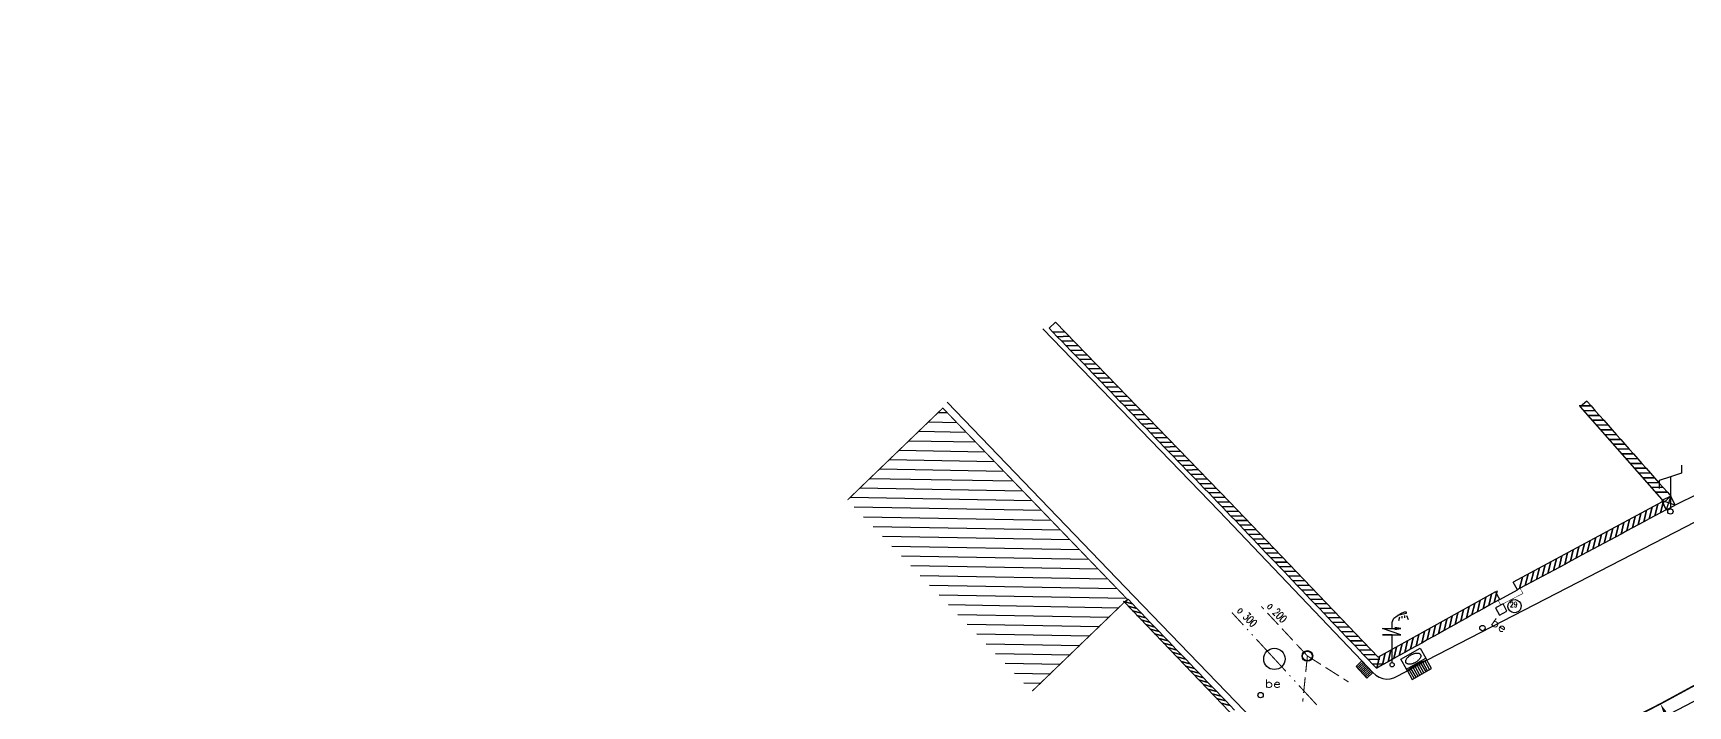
# Model space of a CAD drawing. Extents: x 329973 to 330360, y 136304 to 136475.
# Drawn here: x 330162.1 to 330224.2, y 136420.2 to 136445.4 of the extents above; entities that cross this region are included whole.
import ezdxf
from ezdxf.enums import TextEntityAlignment as Align

# ---------------------------------------------------------------- set-up
doc = ezdxf.new("R2010")
doc.units = 0
doc.header["$PDMODE"] = 2
doc.header["$PDSIZE"] = 0.1
for name, color, linetype in [('A-RESEAU-EAU', 5, 'Continuous'), ('TOP$BATI', 7, 'Continuous'), ('TOP$EAU', 7, 'Continuous'), ('TOP$MUR-CLOT', 7, 'Continuous'), ('TOP$PARCELLE', 7, 'Continuous'), ('TOP$PLUVIAL', 7, 'Continuous'), ('TOP$PTT-FT', 7, 'Continuous'), ('TOP$RECL', 7, 'Continuous'), ('TOP$SYMBDIV', 7, 'Continuous'), ('TOP$TOPO', 7, 'Continuous'), ('TOP$TXTNO', 7, 'Continuous'), ('TOP$VANNE', 7, 'Continuous'), ('TOP$VOIRIE', 7, 'Continuous')]:
    doc.layers.add(name, color=color, linetype=linetype)
doc.styles.add('NC1', font='SIMPLEX', dxfattribs={"width": 0.7, "height": 0.2})
doc.styles.add('NC2', font='SIMPLEX', dxfattribs={"width": 0.7, "height": 0.3})
doc.styles.get("Standard").update_dxf_attribs({"font": 'SIMPLEX'})
doc.dimstyles.get("Standard").update_dxf_attribs({"dimtxt": 0.18, "dimasz": 0.18, "dimexe": 0.18, "dimexo": 0.0625, "dimgap": 0.09, "dimtad": 0, "dimtih": 1, "dimtoh": 1, "dimdec": 4, "dimzin": 0, "dimdsep": 46, "dimtxsty": 'STANDARD', "dimcen": 0.09, "dimadec": 0, "dimazin": 0, "dimtfac": 1, "dimtdec": 4, "dimtofl": 0, "dimtmove": 0, "dimatfit": 3, "dimfxl": 1, "dimtolj": 1, "dimtzin": 0, "dimarcsym": 0})

# ---------------------------------------------------------------- blocks, each defined once
blk = doc.blocks.new('1S075')
at = {"color": 0}
blk.add_circle((0, 0), 0.1, dxfattribs=at)
at = {"color": 0, "width": 1.354839}
blk.add_text('be', height=0.3, dxfattribs=at).set_placement((0.16, 0.28), (0.76, 0.28), align=Align.FIT)
blk = doc.blocks.new('1S192')
at = {"color": 0}
blk.add_circle((0, 0), 0.4, dxfattribs=at)
blk = doc.blocks.new('1S098')
at = {"color": 0}
blk.add_line((0, 0), (0, 0), dxfattribs=at)
for radius in [0.2, 0.18]:
    blk.add_circle((0, 0), radius, dxfattribs=at)
blk = doc.blocks.new('1S060')
at = {"color": 0}
for p, q in [((0.22, 1.86), (0.32, 1.92)), ((0.52, 1.92), (0.26, 1.86)), ((0.32, 1.92), (0.46, 1.98)), ((0.46, 1.98), (0.5, 1.98)), ((0.5, 1.98), (0.52, 1.98)), ((0.52, 1.98), (0.52, 1.96)), ((0.52, 1.96), (0.52, 1.94)), ((0.52, 1.94), (0.52, 1.92)), ((0.32, 1.12), (-0.36, 1.36)), ((-0.36, 1.36), (0.32, 1.36)), ((0, 1.6), (0.02, 1.66)), ((0, 1.36), (0, 1.6)), ((0.02, 1.66), (0.06, 1.74)), ((0.06, 1.74), (0.14, 1.8)), ((0.32, 1.36), (0.1, 1.4)), ((0.1, 1.32), (0.32, 1.36)), ((0.14, 1.8), (0.22, 1.86)), ((0.26, 1.86), (0.2, 1.84)), ((0.28, 1.78), (0.24, 1.64)), ((0.36, 1.82), (0.36, 1.74)), ((0.46, 1.84), (0.46, 1.76)), ((0.54, 1.84), (0.6, 1.7)), ((0, 1.12), (-0.36, 1.12)), ((-0.36, 1.12), (0.32, 1.12)), ((0, 0.08), (0, 1.12))]:
    blk.add_line(p, q, dxfattribs=at)
blk.add_circle((0, 0), 0.08, dxfattribs=at)
blk = doc.blocks.new('1S059')
at = {"color": 0}
for p, q in [((0.16, 0.16), (-0.16, 0.16)), ((-0.16, 0.16), (-0.16, -0.16)), ((0, 0), (0, 0)), ((0.16, -0.16), (0.16, 0.16)), ((-0.16, -0.16), (0.16, -0.16))]:
    blk.add_line(p, q, dxfattribs=at)
blk = doc.blocks.new('1S041')
at = {"color": 0}
for p, q in [((0, 1.3), (-0.42, 1.16)), ((0.42, 1.44), (0, 1.3)), ((0, 1.3), (0, 0.1)), ((0.42, 1.74), (0.42, 1.44)), ((-0.42, 1.16), (-0.42, 0.86))]:
    blk.add_line(p, q, dxfattribs=at)
blk.add_circle((0, 0), 0.1, dxfattribs=at)
blk = doc.blocks.new('3S093')
at = {"color": 0}
for p, q in [((1, 1), (0, 1)), ((0, 1), (0, 0)), ((0.102222, 0), (0.102222, 1)), ((0.2, 1), (0.2, 0)), ((0.302222, 0), (0.302222, 1)), ((0.4, 1), (0.4, 0)), ((0.502222, 0), (0.502222, 1)), ((0.6, 1), (0.6, 0)), ((0.702222, 0), (0.702222, 1)), ((0.8, 1), (0.8, 0)), ((0.902222, 0), (0.902222, 1)), ((1, 0), (1, 1)), ((0, 0), (1, 0))]:
    blk.add_line(p, q, dxfattribs=at)
blk = doc.blocks.new('3S087')
at = {"color": 0}
for p, q in [((0, 0.148936), (0, 1)), ((0, 1), (1, 1)), ((0.18026, 0.741223), (0.196619, 0.762059)), ((0.196619, 0.762059), (0.214848, 0.781739)), ((0.214848, 0.781739), (0.234835, 0.80014)), ((0.234835, 0.80014), (0.256457, 0.817151)), ((0.256457, 0.817151), (0.279581, 0.832665)), ((0.279581, 0.832665), (0.304063, 0.846587)), ((0.304063, 0.846587), (0.329754, 0.858832)), ((0.329754, 0.858832), (0.356494, 0.869323)), ((0.356494, 0.869323), (0.384119, 0.877997)), ((0.384119, 0.877997), (0.412458, 0.884799)), ((0.412458, 0.884799), (0.441337, 0.889688)), ((0.441337, 0.889688), (0.470578, 0.892633)), ((0.470578, 0.892633), (0.5, 0.893617)), ((0.5, 0.893617), (0.529422, 0.892633)), ((0.529422, 0.892633), (0.558663, 0.889688)), ((0.558663, 0.889688), (0.587542, 0.884799)), ((0.587542, 0.884799), (0.615881, 0.877997)), ((0.615881, 0.877997), (0.643506, 0.869323)), ((0.643506, 0.869323), (0.670246, 0.858832)), ((0.670246, 0.858832), (0.695937, 0.846587)), ((0.695937, 0.846587), (0.720419, 0.832665)), ((0.720419, 0.832665), (0.743543, 0.817151)), ((0.743543, 0.817151), (0.765165, 0.80014)), ((0.765165, 0.80014), (0.785152, 0.781739)), ((0.785152, 0.781739), (0.803381, 0.762059)), ((0.803381, 0.762059), (0.81974, 0.741223)), ((1, 1), (1, 0.148936)), ((0, 0), (0, 0.148936)), ((0, 0.148936), (1, 0.148936)), ((0.125, 0.021277), (0, 0)), ((0, 0), (1, 0)), ((0.125, 0.574468), (0.126156, 0.599508)), ((0.126156, 0.549428), (0.125, 0.574468)), ((0.275, 0.06383), (0.125, 0.021277)), ((0.126156, 0.599508), (0.129617, 0.624394)), ((0.129617, 0.524542), (0.126156, 0.549428)), ((0.129617, 0.624394), (0.135361, 0.648972)), ((0.135361, 0.499964), (0.129617, 0.524542)), ((0.135361, 0.648972), (0.143354, 0.673091)), ((0.143354, 0.475846), (0.135361, 0.499964)), ((0.143354, 0.673091), (0.153545, 0.696601)), ((0.153545, 0.452335), (0.143354, 0.475846)), ((0.153545, 0.696601), (0.165873, 0.719359)), ((0.165873, 0.429578), (0.153545, 0.452335)), ((0.165873, 0.719359), (0.18026, 0.741223)), ((0.18026, 0.407713), (0.165873, 0.429578)), ((0.196619, 0.386877), (0.18026, 0.407713)), ((0.214848, 0.367197), (0.196619, 0.386877)), ((0.234835, 0.348796), (0.214848, 0.367197)), ((0.256457, 0.331785), (0.234835, 0.348796)), ((0.279581, 0.316271), (0.256457, 0.331785)), ((0.35, 0.085106), (0.275, 0.06383)), ((0.304063, 0.302349), (0.279581, 0.316271)), ((0.329754, 0.290104), (0.304063, 0.302349)), ((0.356494, 0.279613), (0.329754, 0.290104)), ((0.5, 0.085106), (0.35, 0.085106)), ((0.384119, 0.270939), (0.356494, 0.279613)), ((0.412458, 0.264137), (0.384119, 0.270939)), ((0.441337, 0.259248), (0.412458, 0.264137)), ((0.470578, 0.256303), (0.441337, 0.259248)), ((0.5, 0.255319), (0.470578, 0.256303)), ((0.5, 0.574468), (0.5, 0.574468)), ((0.529422, 0.256303), (0.5, 0.255319)), ((0.625, 0.085106), (0.5, 0.085106)), ((0.558663, 0.259248), (0.529422, 0.256303)), ((0.587542, 0.264137), (0.558663, 0.259248)), ((0.615881, 0.270939), (0.587542, 0.264137)), ((0.643506, 0.279613), (0.615881, 0.270939)), ((0.725, 0.06383), (0.625, 0.085106)), ((0.670246, 0.290104), (0.643506, 0.279613)), ((0.695937, 0.302349), (0.670246, 0.290104)), ((0.720419, 0.316271), (0.695937, 0.302349)), ((0.743543, 0.331785), (0.720419, 0.316271)), ((0.875, 0.021277), (0.725, 0.06383)), ((0.765165, 0.348796), (0.743543, 0.331785)), ((0.785152, 0.367197), (0.765165, 0.348796)), ((0.803381, 0.386877), (0.785152, 0.367197)), ((0.81974, 0.407713), (0.803381, 0.386877)), ((0.81974, 0.741223), (0.834127, 0.719359)), ((0.834127, 0.429578), (0.81974, 0.407713)), ((0.834127, 0.719359), (0.846455, 0.696601)), ((0.846455, 0.452335), (0.834127, 0.429578)), ((0.846455, 0.696601), (0.856646, 0.673091)), ((0.856646, 0.475846), (0.846455, 0.452335)), ((0.856646, 0.673091), (0.864639, 0.648972)), ((0.864639, 0.499964), (0.856646, 0.475846)), ((0.864639, 0.648972), (0.870383, 0.624394)), ((0.870383, 0.524542), (0.864639, 0.499964)), ((0.870383, 0.624394), (0.873844, 0.599508)), ((0.873844, 0.549428), (0.870383, 0.524542)), ((0.873844, 0.599508), (0.875, 0.574468)), ((0.875, 0.574468), (0.873844, 0.549428)), ((1, 0), (0.875, 0.021277)), ((1, 0.148936), (1, 0))]:
    blk.add_line(p, q, dxfattribs=at)
blk = doc.blocks.new('2S072')
at = {"color": 0}
for p, q in [((1, 1), (0, 1)), ((0, 1), (0, 0)), ((0, 0), (1, 1)), ((1, 1), (0, 1)), ((0, 1), (1, 0)), ((0, 0), (1, 0)), ((1, 0), (1, 1))]:
    blk.add_line(p, q, dxfattribs=at)
blk = doc.blocks.new('*D60')
at = {"color": 0, "linetype": 'ByBlock', "transparency": 16777216}
for p, q in [((330223.267, 136420.344), (330223.473, 136420.456)), ((330223.329, 136419.968), (330223.616, 136419.439)), ((330224.25, 136418.272), (330223.963, 136418.801)), ((330224.532, 136418.016), (330224.738, 136418.128))]:
    blk.add_line(p, q, dxfattribs=at)
for points in [[(330223.382, 136419.997), (330223.276, 136419.94), (330223.157, 136420.285)], [(330224.303, 136418.301), (330224.197, 136418.244), (330224.422, 136417.956)]]:
    blk.add_solid(points, dxfattribs=at)
at = {"layer": 'DEFPOINTS', "color": 0, "linetype": 'ByBlock', "transparency": 16777216}
for p in [(330223.157, 136420.285, 7.846), (330224.422, 136417.956, 5.838), (330224.422, 136417.956)]:
    blk.add_point(p, dxfattribs=at)
at = {"color": 0, "linetype": 'ByBlock', "transparency": 16777216, "insert": (330223.79, 136419.12), "char_height": 0.36, "attachment_point": 5, "rotation": 20.99594}
blk.add_mtext('\\A1;2.65', dxfattribs=at)

msp = doc.modelspace()

# ---------------------------------------------------------------- linework, layer by layer
at = {"layer": 'A-RESEAU-EAU', "const_width": 0.06, "elevation": 7.846}
msp.add_lwpolyline([(330265.103, 136440.484), (330251.703, 136435.154), (330243.943, 136431.416), (330237.216, 136427.922), (330223.157, 136420.285), (330216.451, 136416.849), (330195.207, 136405.972), (330186.28, 136401.237), (330175.385, 136395.776), (330162.704, 136389.283), (330153.247, 136384.635), (330134.165, 136375.436), (330120.239, 136369.213), (330109.023, 136364.983), (330098.768, 136361.74), (330079.583, 136354.627), (330069.078, 136351.149), (330040.901, 136341.155)], dxfattribs=at)
at = {"layer": 'TOP$BATI', "color": 0, "const_width": 0.04, "elevation": 5.628}
msp.add_lwpolyline([(330192.683, 136427.934), (330196.252, 136431.379), (330203.173, 136424.208), (330199.604, 136420.763)], dxfattribs=at)
at = {"layer": 'TOP$BATI', "color": 1}
for points, elevation in [([(330196.074, 136431.215), (330196.425, 136431.209)], 5.628), ([(330195.341, 136430.508), (330197.132, 136430.476)], 5.628), ([(330195.708, 136430.861), (330196.779, 136430.842)], 5.628), ([(330194.975, 136430.154), (330197.486, 136430.11)], 5.628), ([(330194.243, 136429.447), (330198.193, 136429.377)], 5.628), ([(330194.609, 136429.801), (330197.839, 136429.743)], 5.628), ([(330193.51, 136428.74), (330198.9, 136428.644)], 5.628), ([(330193.876, 136429.094), (330198.546, 136429.011)], 5.628), ([(330192.777, 136428.033), (330199.607, 136427.912)], 5.628), ([(330193.144, 136428.387), (330199.253, 136428.278)], 5.628), ([(330192.93, 136427.67), (330199.96, 136427.545)], 5.625), ([(330193.283, 136427.304), (330200.314, 136427.179)], 5.622), ([(330193.637, 136426.938), (330200.667, 136426.812)], 5.618), ([(330193.991, 136426.571), (330201.021, 136426.446)], 5.614), ([(330194.344, 136426.205), (330201.375, 136426.08)], 5.611), ([(330194.698, 136425.839), (330201.728, 136425.713)], 5.607), ([(330195.051, 136425.472), (330202.082, 136425.347)], 5.603), ([(330195.405, 136425.106), (330202.435, 136424.981)], 5.6), ([(330195.758, 136424.74), (330202.789, 136424.614)], 5.596), ([(330196.112, 136424.373), (330203.142, 136424.248)], 5.592), ([(330196.465, 136424.007), (330202.855, 136423.893)], 5.589), ([(330196.819, 136423.64), (330202.489, 136423.539)], 5.585), ([(330197.172, 136423.274), (330202.122, 136423.186)], 5.581), ([(330197.526, 136422.908), (330201.756, 136422.832)], 5.578), ([(330197.879, 136422.541), (330201.39, 136422.479)], 5.574), ([(330198.233, 136422.175), (330201.023, 136422.125)], 5.57), ([(330198.587, 136421.809), (330200.657, 136421.772)], 5.567), ([(330198.94, 136421.442), (330200.291, 136421.418)], 5.563), ([(330199.294, 136421.076), (330199.924, 136421.065)], 5.559)]:
    msp.add_lwpolyline(points, dxfattribs=dict(at, elevation=elevation))
at = {"layer": 'TOP$BATI', "const_width": 0.02, "elevation": 6.083}
msp.add_lwpolyline([(330217.899, 136424.618), (330218.003, 136424.426), (330217.171, 136423.993), (330217.074, 136424.167)], dxfattribs=at)
at = {"layer": 'TOP$MUR-CLOT', "color": 0}
for points, elevation in [([(330200.236, 136434.375), (330200.473, 136434.605)], 5.7), ([(330217.14, 136424.204), (330216.93, 136424.087), (330217.031, 136424.521), (330216.93, 136424.087), (330216.721, 136423.97), (330216.822, 136424.404), (330216.721, 136423.97), (330216.511, 136423.853), (330216.612, 136424.287), (330216.511, 136423.853), (330216.302, 136423.736), (330216.403, 136424.17), (330216.302, 136423.736), (330216.092, 136423.619), (330216.193, 136424.053), (330216.092, 136423.619), (330215.883, 136423.502), (330215.984, 136423.936), (330215.883, 136423.502), (330215.673, 136423.385), (330215.774, 136423.819), (330215.673, 136423.385), (330215.464, 136423.268), (330215.565, 136423.702), (330215.464, 136423.268), (330215.254, 136423.151), (330215.355, 136423.585), (330215.254, 136423.151), (330215.045, 136423.034), (330215.146, 136423.468), (330215.045, 136423.034), (330214.835, 136422.917), (330214.936, 136423.351), (330214.835, 136422.917), (330214.626, 136422.8), (330214.727, 136423.234), (330214.626, 136422.8), (330214.416, 136422.683), (330214.517, 136423.117), (330214.416, 136422.683), (330214.206, 136422.566), (330214.307, 136423), (330214.206, 136422.566), (330213.997, 136422.449), (330214.098, 136422.883), (330213.997, 136422.449), (330213.787, 136422.332), (330213.888, 136422.766), (330213.787, 136422.332), (330213.578, 136422.215), (330213.679, 136422.649), (330213.578, 136422.215), (330213.368, 136422.098), (330213.469, 136422.532), (330213.368, 136422.098), (330213.159, 136421.981), (330213.26, 136422.415), (330213.159, 136421.981), (330212.949, 136421.864), (330213.05, 136422.298), (330212.949, 136421.864), (330212.74, 136421.747), (330212.841, 136422.181), (330212.74, 136421.747), (330212.53, 136421.63), (330212.631, 136422.064), (330212.53, 136421.63), (330212.511, 136421.619), (330212.36, 136421.777), (330212.806, 136421.788), (330212.36, 136421.777), (330212.195, 136421.95), (330212.64, 136421.961), (330212.195, 136421.95), (330212.029, 136422.124), (330212.475, 136422.135), (330212.029, 136422.124), (330211.863, 136422.297), (330212.309, 136422.308), (330211.863, 136422.297), (330211.697, 136422.471), (330212.143, 136422.482), (330211.697, 136422.471), (330211.531, 136422.644), (330211.977, 136422.655), (330211.531, 136422.644), (330211.366, 136422.818), (330211.812, 136422.829), (330211.366, 136422.818), (330211.2, 136422.992), (330211.646, 136423.003), (330211.2, 136422.992), (330211.034, 136423.165), (330211.48, 136423.176), (330211.034, 136423.165), (330210.868, 136423.339), (330211.314, 136423.35), (330210.868, 136423.339), (330210.703, 136423.512), (330211.148, 136423.523), (330210.703, 136423.512), (330210.537, 136423.686), (330210.983, 136423.697), (330210.537, 136423.686), (330210.371, 136423.859), (330210.817, 136423.87), (330210.371, 136423.859), (330210.205, 136424.033), (330210.651, 136424.044), (330210.205, 136424.033), (330210.04, 136424.206), (330210.485, 136424.217), (330210.04, 136424.206), (330209.874, 136424.38), (330210.32, 136424.391), (330209.874, 136424.38), (330209.708, 136424.554), (330210.154, 136424.565), (330209.708, 136424.554), (330209.542, 136424.727), (330209.988, 136424.738), (330209.542, 136424.727), (330209.376, 136424.901), (330209.822, 136424.912), (330209.376, 136424.901), (330209.211, 136425.074), (330209.657, 136425.085), (330209.211, 136425.074), (330209.045, 136425.248), (330209.491, 136425.259), (330209.045, 136425.248), (330208.879, 136425.421), (330209.325, 136425.432), (330208.879, 136425.421), (330208.713, 136425.595), (330209.159, 136425.606), (330208.713, 136425.595), (330208.548, 136425.768), (330208.993, 136425.779), (330208.548, 136425.768), (330208.382, 136425.942), (330208.828, 136425.953), (330208.382, 136425.942), (330208.216, 136426.116), (330208.662, 136426.127), (330208.216, 136426.116), (330208.05, 136426.289), (330208.496, 136426.3), (330208.05, 136426.289), (330207.885, 136426.463), (330208.33, 136426.474), (330207.885, 136426.463), (330207.719, 136426.636), (330208.165, 136426.647), (330207.719, 136426.636), (330207.553, 136426.81), (330207.999, 136426.821), (330207.553, 136426.81), (330207.387, 136426.983), (330207.833, 136426.994), (330207.387, 136426.983), (330207.221, 136427.157), (330207.667, 136427.168), (330207.221, 136427.157), (330207.056, 136427.33), (330207.502, 136427.341), (330207.056, 136427.33), (330206.89, 136427.504), (330207.336, 136427.515), (330206.89, 136427.504), (330206.761, 136427.639), (330206.724, 136427.677), (330207.17, 136427.691), (330206.724, 136427.677), (330206.557, 136427.85), (330207.003, 136427.864), (330206.557, 136427.85), (330206.39, 136428.022), (330206.836, 136428.036), (330206.39, 136428.022), (330206.223, 136428.194), (330206.669, 136428.209), (330206.223, 136428.194), (330206.056, 136428.367), (330206.502, 136428.381), (330206.056, 136428.367), (330205.889, 136428.539), (330206.335, 136428.553), (330205.889, 136428.539), (330205.722, 136428.712), (330206.168, 136428.726), (330205.722, 136428.712), (330205.555, 136428.884), (330206.001, 136428.898), (330205.555, 136428.884), (330205.388, 136429.056), (330205.834, 136429.07), (330205.388, 136429.056), (330205.221, 136429.229), (330205.667, 136429.243), (330205.221, 136429.229), (330205.054, 136429.401), (330205.5, 136429.415), (330205.054, 136429.401), (330204.887, 136429.574), (330205.333, 136429.588), (330204.887, 136429.574), (330204.72, 136429.746), (330205.166, 136429.76), (330204.72, 136429.746), (330204.553, 136429.918), (330204.999, 136429.932), (330204.553, 136429.918), (330204.386, 136430.091), (330204.832, 136430.105), (330204.386, 136430.091), (330204.219, 136430.263), (330204.665, 136430.277), (330204.219, 136430.263), (330204.052, 136430.435), (330204.498, 136430.45), (330204.052, 136430.435), (330203.885, 136430.608), (330204.331, 136430.622), (330203.885, 136430.608), (330203.718, 136430.78), (330204.164, 136430.794), (330203.718, 136430.78), (330203.551, 136430.953), (330203.997, 136430.967), (330203.551, 136430.953), (330203.384, 136431.125), (330203.83, 136431.139), (330203.384, 136431.125), (330203.217, 136431.297), (330203.663, 136431.311), (330203.217, 136431.297), (330203.05, 136431.47), (330203.496, 136431.484), (330203.05, 136431.47), (330202.883, 136431.642), (330203.329, 136431.656), (330202.883, 136431.642), (330202.716, 136431.814), (330203.162, 136431.829), (330202.716, 136431.814), (330202.549, 136431.987), (330202.995, 136432.001), (330202.549, 136431.987), (330202.382, 136432.159), (330202.828, 136432.173), (330202.382, 136432.159), (330202.215, 136432.332), (330202.661, 136432.346), (330202.215, 136432.332), (330202.048, 136432.504), (330202.494, 136432.518), (330202.048, 136432.504), (330201.881, 136432.676), (330202.327, 136432.691), (330201.881, 136432.676), (330201.714, 136432.849), (330202.16, 136432.863), (330201.714, 136432.849), (330201.547, 136433.021), (330201.993, 136433.035), (330201.547, 136433.021), (330201.38, 136433.194), (330201.826, 136433.208), (330201.38, 136433.194), (330201.213, 136433.366), (330201.659, 136433.38), (330201.213, 136433.366), (330201.046, 136433.538), (330201.492, 136433.552), (330201.046, 136433.538), (330200.879, 136433.711), (330201.325, 136433.725), (330200.879, 136433.711), (330200.712, 136433.883), (330201.158, 136433.897), (330200.712, 136433.883), (330200.546, 136434.055), (330200.991, 136434.07), (330200.546, 136434.055), (330200.379, 136434.228), (330200.824, 136434.242), (330200.379, 136434.228), (330200.236, 136434.375)], 6.085), ([(330216.979, 136424.492), (330212.573, 136422.032), (330206.999, 136427.868), (330200.473, 136434.605)], 6.085), ([(330220.399, 136431.638), (330220.557, 136431.458), (330220.112, 136431.465), (330220.557, 136431.458), (330220.716, 136431.278), (330220.27, 136431.285), (330220.716, 136431.278), (330220.875, 136431.099), (330220.429, 136431.105), (330220.875, 136431.099), (330221.034, 136430.919), (330220.588, 136430.925), (330221.034, 136430.919), (330221.193, 136430.739), (330220.747, 136430.745), (330221.193, 136430.739), (330221.352, 136430.559), (330220.906, 136430.565), (330221.352, 136430.559), (330221.511, 136430.379), (330221.065, 136430.385), (330221.511, 136430.379), (330221.67, 136430.199), (330221.224, 136430.206), (330221.67, 136430.199), (330221.829, 136430.019), (330221.383, 136430.026), (330221.829, 136430.019), (330221.987, 136429.839), (330221.541, 136429.846), (330221.987, 136429.839), (330222.146, 136429.66), (330221.7, 136429.666), (330222.146, 136429.66), (330222.305, 136429.48), (330221.859, 136429.486), (330222.305, 136429.48), (330222.464, 136429.3), (330222.018, 136429.306), (330222.464, 136429.3), (330222.623, 136429.12), (330222.177, 136429.126), (330222.623, 136429.12), (330222.782, 136428.94), (330222.336, 136428.946), (330222.782, 136428.94), (330222.941, 136428.76), (330222.495, 136428.767), (330222.941, 136428.76), (330223.1, 136428.58), (330222.654, 136428.587), (330223.1, 136428.58), (330223.258, 136428.4), (330222.813, 136428.407), (330223.258, 136428.4), (330223.417, 136428.22), (330222.971, 136428.227), (330223.417, 136428.22), (330223.546, 136428.074)], 6.254), ([(330220.399, 136431.638), (330220.151, 136431.42)], 6.254), ([(330220.151, 136431.42), (330223.299, 136427.856)], 6.254), ([(330223.546, 136428.074), (330223.299, 136427.856)], 6.18), ([(330223.218, 136427.857), (330217.637, 136424.852)], 6.18), ([(330223.374, 136427.566), (330223.163, 136427.452), (330223.27, 136427.885), (330223.163, 136427.452), (330222.951, 136427.338), (330223.059, 136427.771), (330222.951, 136427.338), (330222.74, 136427.225), (330222.848, 136427.657), (330222.74, 136427.225), (330222.529, 136427.111), (330222.636, 136427.544), (330222.529, 136427.111), (330222.317, 136426.997), (330222.425, 136427.43), (330222.317, 136426.997), (330222.106, 136426.883), (330222.214, 136427.316), (330222.106, 136426.883), (330221.895, 136426.77), (330222.002, 136427.202), (330221.895, 136426.77), (330221.683, 136426.656), (330221.791, 136427.089), (330221.683, 136426.656), (330221.472, 136426.542), (330221.58, 136426.975), (330221.472, 136426.542), (330221.261, 136426.428), (330221.369, 136426.861), (330221.261, 136426.428), (330221.05, 136426.314), (330221.157, 136426.747), (330221.05, 136426.314), (330220.838, 136426.201), (330220.946, 136426.633), (330220.838, 136426.201), (330220.627, 136426.087), (330220.735, 136426.52), (330220.627, 136426.087), (330220.416, 136425.973), (330220.523, 136426.406), (330220.416, 136425.973), (330220.204, 136425.859), (330220.312, 136426.292), (330220.204, 136425.859), (330219.993, 136425.746), (330220.101, 136426.178), (330219.993, 136425.746), (330219.782, 136425.632), (330219.889, 136426.065), (330219.782, 136425.632), (330219.57, 136425.518), (330219.678, 136425.951), (330219.57, 136425.518), (330219.359, 136425.404), (330219.467, 136425.837), (330219.359, 136425.404), (330219.148, 136425.29), (330219.255, 136425.723), (330219.148, 136425.29), (330218.936, 136425.177), (330219.044, 136425.609), (330218.936, 136425.177), (330218.725, 136425.063), (330218.833, 136425.496), (330218.725, 136425.063), (330218.514, 136424.949), (330218.621, 136425.382), (330218.514, 136424.949), (330218.302, 136424.835), (330218.41, 136425.268), (330218.302, 136424.835), (330218.091, 136424.722), (330218.199, 136425.154), (330218.091, 136424.722), (330217.88, 136424.608), (330217.987, 136425.041), (330217.88, 136424.608), (330217.793, 136424.561)], 6.18), ([(330223.374, 136427.566), (330223.218, 136427.857)], 6.18), ([(330217.14, 136424.204), (330216.979, 136424.492)], 6.085), ([(330217.793, 136424.561), (330217.637, 136424.852)], 6.081), ([(330203.201, 136424.207), (330203.367, 136424.034), (330203.03, 136424.126), (330203.367, 136424.034), (330203.533, 136423.861), (330203.196, 136423.952), (330203.533, 136423.861), (330203.7, 136423.688), (330203.362, 136423.779), (330203.7, 136423.688), (330203.866, 136423.515), (330203.528, 136423.606), (330203.866, 136423.515), (330204.032, 136423.341), (330203.694, 136423.433), (330204.032, 136423.341), (330204.198, 136423.168), (330203.861, 136423.26), (330204.198, 136423.168), (330204.365, 136422.995), (330204.027, 136423.087), (330204.365, 136422.995), (330204.531, 136422.822), (330204.193, 136422.914), (330204.531, 136422.822), (330204.697, 136422.649), (330204.359, 136422.741), (330204.697, 136422.649), (330204.863, 136422.476), (330204.526, 136422.568), (330204.863, 136422.476), (330205.029, 136422.303), (330204.692, 136422.394), (330205.029, 136422.303), (330205.196, 136422.13), (330204.858, 136422.221), (330205.196, 136422.13), (330205.362, 136421.956), (330205.024, 136422.048), (330205.362, 136421.956), (330205.528, 136421.783), (330205.19, 136421.875), (330205.528, 136421.783), (330205.694, 136421.61), (330205.357, 136421.702), (330205.694, 136421.61), (330205.861, 136421.437), (330205.523, 136421.529), (330205.861, 136421.437), (330206.027, 136421.264), (330205.689, 136421.356), (330206.027, 136421.264), (330206.193, 136421.091), (330205.855, 136421.183), (330206.193, 136421.091), (330206.359, 136420.918), (330206.022, 136421.009), (330206.359, 136420.918), (330206.525, 136420.745), (330206.188, 136420.836), (330206.525, 136420.745), (330206.692, 136420.571), (330206.354, 136420.663), (330206.692, 136420.571), (330206.858, 136420.398), (330206.52, 136420.49), (330206.858, 136420.398), (330207.024, 136420.225), (330206.686, 136420.317), (330207.024, 136420.225), (330207.19, 136420.052)], 5.556), ([(330203.201, 136424.207), (330203.071, 136424.082)], 5.556), ([(330203.071, 136424.082), (330207.288, 136419.69)], 5.556)]:
    msp.add_lwpolyline(points, dxfattribs=dict(at, elevation=elevation))
at = {"layer": 'TOP$PARCELLE'}
for points, elevation in [([(330226.293, 136429.013), (330223.715, 136427.735)], 6.28), ([(330217.14, 136424.204), (330217.793, 136424.561)], 6.085)]:
    msp.add_lwpolyline(points, dxfattribs=dict(at, elevation=elevation))
at = {"layer": 'TOP$PLUVIAL', "color": 5, "const_width": 0.04}
for points, elevation in [([(330207.522, 136423.241), (330207.094, 136423.707)], 1.494), ([(330207.698, 136423.049), (330207.658, 136423.093)], 2.107), ([(330207.874, 136422.858), (330207.833, 136422.902)], 2.72), ([(330208.686, 136421.974), (330208.009, 136422.71)], 5.552), ([(330209.114, 136421.508), (330208.686, 136421.974)], 7.046), ([(330209.29, 136421.316), (330209.25, 136421.361)], 7.659), ([(330209.466, 136421.125), (330209.425, 136421.169)], 8.272), ([(330210.278, 136420.241), (330209.601, 136420.978)], 11.104)]:
    msp.add_lwpolyline(points, dxfattribs=dict(at, elevation=elevation))
at = {"layer": 'TOP$TOPO'}
msp.add_lwpolyline([(330217.447, 136424.015), (330217.482, 136424.093), (330217.543, 136424.155), (330217.62, 136424.193), (330217.706, 136424.201), (330217.79, 136424.18), (330217.861, 136424.131), (330217.911, 136424.062), (330217.935, 136423.978), (330217.928, 136423.892), (330217.893, 136423.814), (330217.833, 136423.752), (330217.755, 136423.715), (330217.669, 136423.706), (330217.586, 136423.727), (330217.514, 136423.776), (330217.464, 136423.846), (330217.441, 136423.929), (330217.447, 136424.015)], dxfattribs=at)
at = {"layer": 'TOP$VANNE', "color": 6, "const_width": 0.04}
for points, elevation in [([(330208.287, 136423.84), (330208.192, 136423.941)], 0.303), ([(330208.832, 136423.254), (330208.423, 136423.693)], 2.049), ([(330209.377, 136422.669), (330208.968, 136423.108)], 3.796), ([(330209.922, 136422.083), (330209.513, 136422.522)], 5.543), ([(330209.922, 136422.083), (330209.861, 136421.486)], 5.543), ([(330209.922, 136422.083), (330210.429, 136421.762)], 5.543), ([(330209.84, 136421.287), (330209.779, 136420.69)], 5.526), ([(330210.598, 136421.655), (330211.105, 136421.334)], 5.545), ([(330211.274, 136421.227), (330211.465, 136421.106)], 5.547), ([(330209.759, 136420.491), (330209.746, 136420.366)], 5.508)]:
    msp.add_lwpolyline(points, dxfattribs=dict(at, elevation=elevation))
at = {"layer": 'TOP$VOIRIE'}
for points, elevation in [([(330214.397, 136421.928), (330224.12, 136426.935), (330226.413, 136428.12), (330234.924, 136432.533), (330244.211, 136437.308), (330249.484, 136439.852), (330250.435, 136440.283), (330253.816, 136441.647), (330257.153, 136442.796), (330264.967, 136445.441)], 5.501), ([(330178.597, 136396.583), (330180.711, 136397.679), (330194.852, 136405.034), (330204.266, 136409.926), (330213.557, 136414.733), (330216.772, 136416.394), (330227.033, 136421.745), (330237.781, 136427.344), (330244.265, 136430.667), (330251.843, 136434.595), (330260.507, 136438.375)], 4.766), ([(330200.006, 136434.347), (330206.62, 136427.508), (330211.968, 136421.897), (330212.377, 136421.461), (330212.483, 136421.359), (330212.607, 136421.282), (330212.745, 136421.233), (330212.884, 136421.214), (330213.023, 136421.223), (330213.158, 136421.26), (330213.671, 136421.522), (330214.397, 136421.928)], 5.568), ([(330156.122, 136391.985), (330168.541, 136398.313), (330173.657, 136400.924), (330174.404, 136401.288), (330177.983, 136403.134), (330184.513, 136406.522), (330184.824, 136406.677), (330185.567, 136407.074), (330192.123, 136410.417), (330201.415, 136415.21), (330207.621, 136418.392), (330207.749, 136418.503), (330207.856, 136418.633), (330207.94, 136418.78), (330207.997, 136418.939), (330208.026, 136419.106), (330208.028, 136419.25), (330208.01, 136419.392), (330207.971, 136419.531), (330207.912, 136419.662), (330203.411, 136424.33), (330196.414, 136431.602)], 7.315)]:
    msp.add_lwpolyline(points, dxfattribs=dict(at, elevation=elevation))

# ---------------------------------------------------------------- block references
at = {"layer": 'TOP$BATI', "xscale": 0.380000000017603, "yscale": 0.380000000017603, "zscale": 0.001, "rotation": 206.3684295003743}
msp.add_blockref('2S072', (330223.546, 136428.075, 6.18), dxfattribs=at)
at = {"layer": 'TOP$EAU', "rotation": 325.9218715377571}
msp.add_blockref('1S075', (330216.485, 136423.131, 5.739), dxfattribs=at)
at = {"layer": 'TOP$EAU'}
msp.add_blockref('1S075', (330208.168, 136420.614, 5.471), dxfattribs=at)
at = {"layer": 'TOP$PLUVIAL', "zscale": 0.001}
for name, p, xscale, yscale, rotation in [('3S093', (330211.968, 136421.897, 5.459), 0.597810170519406, -0.304178498403241, 313.1698699438917), ('3S087', (330213.671, 136421.522, 5.465), 0.8318124788972271, 0.5111560727872461, 29.21517101995539), ('3S093', (330214.397, 136421.928, 5.501), 0.8318124788972271, 0.3654044724527921, 209.2151710141073)]:
    msp.add_blockref(name, p, dxfattribs=dict(at, xscale=xscale, yscale=yscale, rotation=rotation))
at = {"layer": 'TOP$PTT-FT'}
msp.add_blockref('1S041', (330223.533, 136427.5, 6.161), dxfattribs=at)
at = {"layer": 'TOP$RECL'}
msp.add_blockref('1S060', (330213.099, 136421.754, 5.581), dxfattribs=at)
at = {"layer": 'TOP$SYMBDIV'}
msp.add_blockref('1S192', (330208.686, 136421.974, 5.552), dxfattribs=at)
at = {"layer": 'TOP$VANNE', "rotation": 207.754833734833}
msp.add_blockref('1S059', (330217.189, 136423.826, 5.79), dxfattribs=at)
at = {"layer": 'TOP$VANNE'}
msp.add_blockref('1S098', (330209.922, 136422.083, 5.543), dxfattribs=at)

# ---------------------------------------------------------------- texts
at = {"layer": 'TOP$TXTNO', "style": 'NC2', "width": 0.7}
for s, p in [('o 300', (330207.556, 136423.454, -999)), ('o 200', (330208.675, 136423.611, -999))]:
    msp.add_text(s, height=0.3, rotation=312.94739, dxfattribs=at).set_placement(p, align=Align.CENTER)
at = {"layer": 'TOP$TXTNO', "style": 'NC1', "width": 0.7}
msp.add_text('29', height=0.2, dxfattribs=at).set_placement((330217.656, 136423.909, -999), align=Align.CENTER)

# ---------------------------------------------------------------- dimensions: what is measured, and where the dimension line sits
at = {"layer": 'A-RESEAU-EAU'}
dim = msp.add_aligned_dim(p1=(330223.157, 136420.285, 7.846), p2=(330224.422, 136417.956, 5.838), distance=0, dimstyle='Standard', override={"dimscale": 2, "dimdec": 2}, dxfattribs=at)
dim.commit()
dim.dimension.update_dxf_attribs({"geometry": '*D60', "text_midpoint": (330223.79, 136419.12)})

doc.saveas('drawing.dxf')
